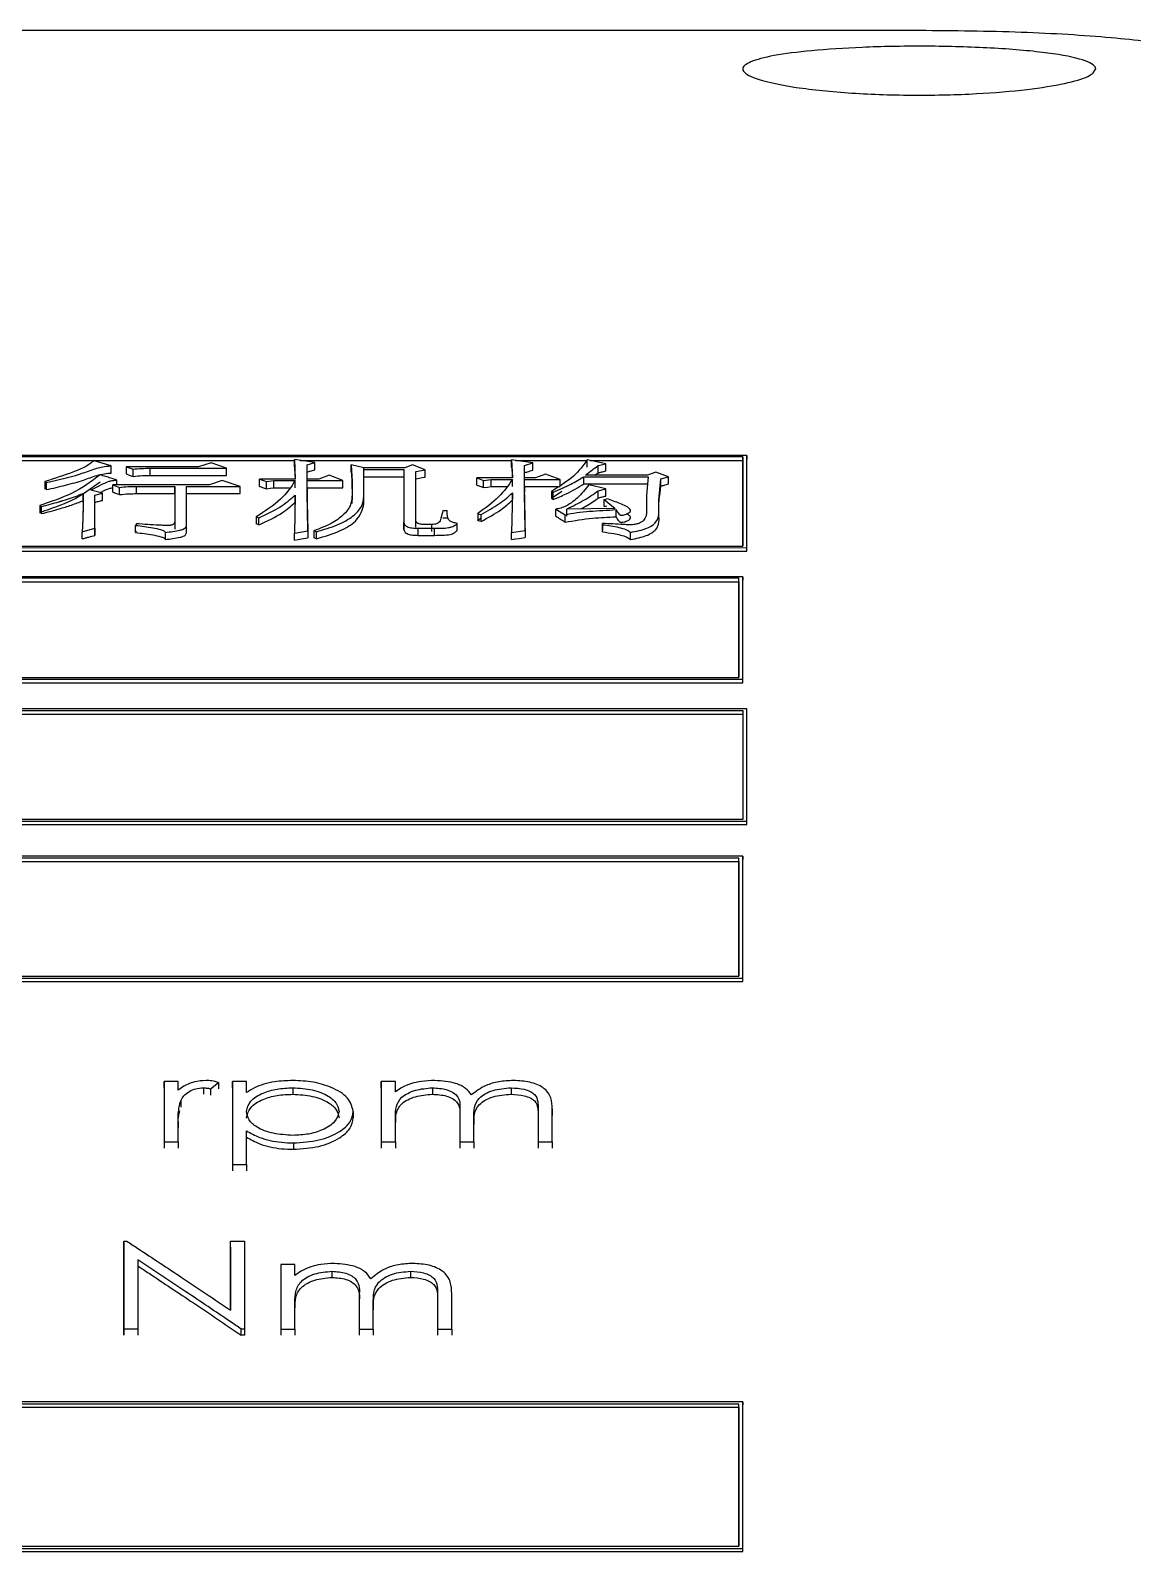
# Model space of a CAD drawing. Header units: millimetres. Extents: x 2028 to 4172, y 863 to 2379.
# Drawn here: x 2554.04 to 2568.09, y 2206.26 to 2225.65 of the extents above; entities that cross this region are included whole.
import ezdxf

# ---------------------------------------------------------------- set-up
doc = ezdxf.new("R2010")
doc.units = ezdxf.units.MM

msp = doc.modelspace()

# ---------------------------------------------------------------- linework, layer by layer
at = {"color": 7, "linetype": 'Continuous', "lineweight": 25}
for p, q in [((2565.375, 2225.653), (2528.375, 2225.655)), ((2563.176, 2220.237), (2541.193, 2220.237)), ((2563.126, 2220.219), (2541.243, 2220.22)), ((2557.409, 2220.184), (2557.42, 2219.935)), ((2557.669, 2220.146), (2557.409, 2220.184)), ((2557.409, 2220.092), (2557.409, 2220.184)), ((2563.126, 2220.219), (2563.126, 2220.173)), ((2563.176, 2220.237), (2563.176, 2220.189)), ((2563.176, 2219.015), (2563.176, 2220.189)), ((2551.958, 2220.173), (2557.409, 2220.173)), ((2555.072, 2220.104), (2554.856, 2220.169)), ((2555.072, 2220.012), (2555.072, 2220.104)), ((2555.267, 2220.093), (2555.267, 2220.001)), ((2555.267, 2220.093), (2555.354, 2220.062)), ((2556.187, 2220.093), (2555.267, 2220.093)), ((2555.354, 2219.97), (2555.354, 2220.062)), ((2555.57, 2219.982), (2555.57, 2220.074)), ((2555.57, 2220.074), (2556.544, 2220.074)), ((2556.349, 2220.142), (2556.187, 2220.093)), ((2556.544, 2220.074), (2556.349, 2220.142)), ((2556.544, 2219.982), (2556.544, 2220.074)), ((2557.483, 2220.173), (2560.178, 2220.173)), ((2557.571, 2220.119), (2557.669, 2220.146)), ((2557.571, 2219.935), (2557.571, 2220.119)), ((2557.571, 2220.119), (2557.571, 2220.119)), ((2557.571, 2219.935), (2557.571, 2220.027)), ((2557.669, 2220.054), (2557.669, 2220.146)), ((2558.134, 2220.116), (2558.145, 2219.904)), ((2558.296, 2220.077), (2558.134, 2220.116)), ((2558.134, 2220.023), (2558.134, 2220.116)), ((2558.815, 2220.077), (2558.296, 2220.077)), ((2558.296, 2219.985), (2558.296, 2220.077)), ((2558.296, 2219.716), (2558.296, 2220.058)), ((2558.296, 2220.058), (2558.804, 2220.058)), ((2558.296, 2219.966), (2558.296, 2220.058)), ((2558.804, 2220.058), (2558.804, 2219.386)), ((2558.804, 2220.058), (2558.804, 2219.966)), ((2558.913, 2220.119), (2558.815, 2220.077)), ((2559.075, 2220.054), (2558.913, 2220.119)), ((2558.956, 2220.031), (2559.075, 2220.054)), ((2558.956, 2219.414), (2558.956, 2220.031)), ((2558.956, 2220.029), (2558.956, 2220.031)), ((2559.075, 2219.962), (2559.075, 2220.054)), ((2560.178, 2220.18), (2560.189, 2219.95)), ((2560.449, 2220.142), (2560.178, 2220.18)), ((2560.178, 2220.088), (2560.178, 2220.18)), ((2560.229, 2220.173), (2561.135, 2220.173)), ((2560.341, 2220.108), (2560.449, 2220.142)), ((2560.341, 2219.95), (2560.341, 2220.108)), ((2560.341, 2220.107), (2560.341, 2220.108)), ((2560.341, 2219.95), (2560.341, 2220.016)), ((2560.449, 2220.05), (2560.449, 2220.142)), ((2560.611, 2219.997), (2560.481, 2219.95)), ((2560.795, 2219.931), (2560.611, 2219.997)), ((2561.379, 2220.131), (2561.141, 2220.18)), ((2561.141, 2220.088), (2561.141, 2220.18)), ((2561.175, 2220.173), (2563.126, 2220.173)), ((2561.239, 2219.985), (2561.282, 2220.016)), ((2561.282, 2220.108), (2561.379, 2220.131)), ((2561.282, 2220.016), (2561.282, 2220.108)), ((2561.379, 2220.039), (2561.379, 2220.131)), ((2562.017, 2220.024), (2561.909, 2219.985)), ((2562.179, 2219.966), (2562.017, 2220.024)), ((2554.229, 2219.904), (2554.229, 2219.812)), ((2554.229, 2219.904), (2554.25, 2219.892)), ((2554.25, 2219.801), (2554.229, 2219.812)), ((2554.25, 2219.801), (2554.25, 2219.892)), ((2555.094, 2219.861), (2555.181, 2219.83)), ((2556.327, 2219.861), (2555.094, 2219.861)), ((2555.094, 2219.77), (2555.094, 2219.861)), ((2555.148, 2219.861), (2555.148, 2219.923)), ((2555.181, 2219.738), (2555.181, 2219.83)), ((2555.397, 2219.842), (2555.884, 2219.842)), ((2555.397, 2219.75), (2555.397, 2219.842)), ((2555.57, 2219.982), (2556.544, 2219.982)), ((2555.884, 2219.842), (2555.884, 2219.39)), ((2555.884, 2219.75), (2555.884, 2219.842)), ((2556.035, 2219.842), (2556.717, 2219.842)), ((2556.035, 2219.35), (2556.035, 2219.842)), ((2556.035, 2219.75), (2556.035, 2219.842)), ((2556.49, 2219.919), (2556.327, 2219.861)), ((2556.717, 2219.842), (2556.49, 2219.919)), ((2556.717, 2219.75), (2556.717, 2219.842)), ((2556.966, 2219.935), (2557.052, 2219.904)), ((2557.42, 2219.935), (2556.966, 2219.935)), ((2556.966, 2219.843), (2556.966, 2219.935)), ((2557.052, 2219.904), (2557.149, 2219.916)), ((2557.052, 2219.812), (2557.052, 2219.904)), ((2557.149, 2219.916), (2557.42, 2219.916)), ((2557.149, 2219.824), (2557.149, 2219.916)), ((2557.149, 2219.824), (2557.347, 2219.824)), ((2557.42, 2219.824), (2557.42, 2219.916)), ((2557.723, 2219.935), (2557.571, 2219.935)), ((2557.571, 2219.843), (2557.571, 2219.935)), ((2557.571, 2219.916), (2558.026, 2219.916)), ((2557.571, 2219.824), (2557.571, 2219.916)), ((2557.571, 2219.824), (2558.026, 2219.824)), ((2557.582, 2219.277), (2557.571, 2219.797)), ((2557.853, 2219.985), (2557.723, 2219.935)), ((2558.026, 2219.916), (2557.853, 2219.985)), ((2558.026, 2219.824), (2558.026, 2219.916)), ((2558.145, 2219.904), (2558.145, 2219.716)), ((2558.145, 2219.812), (2558.145, 2219.904)), ((2558.145, 2219.812), (2558.145, 2219.671)), ((2558.296, 2219.966), (2558.804, 2219.966)), ((2558.296, 2219.625), (2558.296, 2219.966)), ((2558.804, 2219.966), (2558.804, 2219.295)), ((2558.956, 2219.323), (2558.956, 2219.939)), ((2559.735, 2219.95), (2559.821, 2219.919)), ((2560.189, 2219.95), (2559.735, 2219.95)), ((2559.735, 2219.858), (2559.735, 2219.95)), ((2559.821, 2219.919), (2559.919, 2219.931)), ((2559.821, 2219.828), (2559.821, 2219.919)), ((2559.919, 2219.931), (2560.189, 2219.931)), ((2559.919, 2219.839), (2559.919, 2219.931)), ((2559.919, 2219.839), (2560.116, 2219.839)), ((2560.189, 2219.839), (2560.189, 2219.931)), ((2560.481, 2219.95), (2560.341, 2219.95)), ((2560.341, 2219.858), (2560.341, 2219.95)), ((2560.341, 2219.931), (2560.795, 2219.931)), ((2560.341, 2219.839), (2560.341, 2219.931)), ((2560.341, 2219.839), (2560.795, 2219.839)), ((2560.351, 2219.281), (2560.341, 2219.814)), ((2560.795, 2219.855), (2560.795, 2219.931)), ((2561.098, 2219.966), (2561.92, 2219.966)), ((2561.098, 2219.874), (2561.098, 2219.966)), ((2561.098, 2219.874), (2561.92, 2219.874)), ((2561.909, 2219.985), (2561.119, 2219.985)), ((2561.379, 2219.81), (2561.163, 2219.861)), ((2561.282, 2219.787), (2561.379, 2219.81)), ((2561.379, 2219.719), (2561.379, 2219.81)), ((2562.082, 2219.939), (2562.179, 2219.966)), ((2562.082, 2219.847), (2562.082, 2219.939)), ((2562.179, 2219.874), (2562.179, 2219.966)), ((2554.716, 2219.66), (2554.716, 2219.752)), ((2554.964, 2219.756), (2554.813, 2219.795)), ((2554.867, 2219.732), (2554.964, 2219.756)), ((2554.867, 2219.309), (2554.867, 2219.732)), ((2554.867, 2219.218), (2554.867, 2219.641)), ((2554.964, 2219.664), (2554.964, 2219.756)), ((2555.397, 2219.75), (2555.884, 2219.75)), ((2555.884, 2219.75), (2555.884, 2219.299)), ((2556.035, 2219.259), (2556.035, 2219.75)), ((2556.035, 2219.75), (2556.717, 2219.75)), ((2557.42, 2219.732), (2557.409, 2219.248)), ((2557.42, 2219.641), (2557.42, 2219.732)), ((2558.145, 2219.625), (2558.145, 2219.716)), ((2558.296, 2219.625), (2558.296, 2219.716)), ((2560.189, 2219.76), (2560.178, 2219.256)), ((2560.189, 2219.668), (2560.189, 2219.76)), ((2560.708, 2219.767), (2560.687, 2219.779)), ((2560.687, 2219.779), (2560.687, 2219.687)), ((2560.818, 2219.776), (2560.687, 2219.687)), ((2560.708, 2219.676), (2560.687, 2219.687)), ((2560.708, 2219.676), (2560.708, 2219.767)), ((2561.282, 2219.695), (2561.282, 2219.787)), ((2561.357, 2219.677), (2561.39, 2219.685)), ((2561.357, 2219.677), (2561.498, 2219.562)), ((2561.357, 2219.585), (2561.357, 2219.677)), ((2554.164, 2219.598), (2554.186, 2219.586)), ((2554.164, 2219.598), (2554.164, 2219.507)), ((2554.186, 2219.495), (2554.164, 2219.507)), ((2554.186, 2219.495), (2554.186, 2219.586)), ((2556.922, 2219.454), (2556.955, 2219.442)), ((2556.922, 2219.454), (2556.922, 2219.363)), ((2556.955, 2219.351), (2556.955, 2219.442)), ((2559.302, 2219.534), (2559.356, 2219.534)), ((2559.302, 2219.443), (2559.356, 2219.443)), ((2559.789, 2219.437), (2559.745, 2219.403)), ((2559.746, 2219.494), (2559.789, 2219.486)), ((2559.746, 2219.494), (2559.746, 2219.403)), ((2559.789, 2219.395), (2559.789, 2219.486)), ((2560.741, 2219.463), (2560.741, 2219.554)), ((2560.741, 2219.554), (2560.86, 2219.478)), ((2560.86, 2219.387), (2560.86, 2219.478)), ((2561.498, 2219.562), (2560.881, 2219.554)), ((2560.881, 2219.463), (2560.881, 2219.554)), ((2561.357, 2219.585), (2561.39, 2219.593)), ((2561.509, 2219.455), (2561.509, 2219.546)), ((2554.705, 2219.265), (2554.867, 2219.309)), ((2554.705, 2219.174), (2554.705, 2219.265)), ((2554.867, 2219.309), (2554.867, 2219.218)), ((2555.397, 2219.366), (2555.386, 2219.346)), ((2555.386, 2219.255), (2555.386, 2219.346)), ((2555.386, 2219.255), (2555.397, 2219.275)), ((2555.765, 2219.165), (2555.765, 2219.256)), ((2555.884, 2219.39), (2555.884, 2219.299)), ((2556.035, 2219.259), (2556.035, 2219.35)), ((2556.955, 2219.351), (2556.922, 2219.363)), ((2557.409, 2219.248), (2557.582, 2219.277)), ((2557.409, 2219.157), (2557.409, 2219.248)), ((2557.582, 2219.277), (2557.582, 2219.186)), ((2557.658, 2219.277), (2557.658, 2219.186)), ((2557.69, 2219.265), (2557.658, 2219.277)), ((2557.69, 2219.174), (2557.69, 2219.265)), ((2558.804, 2219.295), (2558.804, 2219.386)), ((2558.988, 2219.309), (2559.194, 2219.309)), ((2558.988, 2219.218), (2558.988, 2219.309)), ((2558.988, 2219.218), (2559.194, 2219.218)), ((2559.161, 2219.358), (2559.064, 2219.358)), ((2559.161, 2219.267), (2559.161, 2219.358)), ((2559.194, 2219.218), (2559.194, 2219.309)), ((2559.486, 2219.279), (2559.486, 2219.37)), ((2559.789, 2219.395), (2559.746, 2219.403)), ((2560.178, 2219.256), (2560.351, 2219.281)), ((2560.178, 2219.165), (2560.178, 2219.256)), ((2560.351, 2219.281), (2560.351, 2219.19)), ((2561.336, 2219.354), (2561.336, 2219.37)), ((2561.336, 2219.37), (2561.336, 2219.279)), ((2561.336, 2219.262), (2561.336, 2219.354)), ((2561.336, 2219.262), (2561.336, 2219.279)), ((2561.693, 2219.165), (2561.693, 2219.256)), ((2541.193, 2219.062), (2563.176, 2219.061)), ((2541.243, 2219.081), (2563.126, 2219.08)), ((2557.69, 2219.174), (2557.658, 2219.186)), ((2563.176, 2219.015), (2563.176, 2219.061)), ((2541.193, 2219.016), (2563.176, 2219.015)), ((2563.126, 2218.691), (2541.143, 2218.691)), ((2563.076, 2218.671), (2541.193, 2218.672)), ((2563.076, 2218.626), (2563.076, 2218.671)), ((2563.126, 2218.691), (2563.126, 2218.645)), ((2563.126, 2217.34), (2563.126, 2218.645)), ((2541.193, 2218.627), (2563.076, 2218.626)), ((2541.143, 2217.385), (2563.126, 2217.385)), ((2541.143, 2217.341), (2563.126, 2217.34)), ((2541.193, 2217.406), (2563.076, 2217.406)), ((2563.126, 2217.34), (2563.126, 2217.385)), ((2563.176, 2217.006), (2541.193, 2217.006)), ((2541.243, 2216.985), (2563.126, 2216.984)), ((2541.243, 2216.941), (2563.126, 2216.94)), ((2563.126, 2216.984), (2563.126, 2216.94)), ((2563.176, 2216.961), (2563.176, 2217.006)), ((2563.176, 2215.531), (2563.176, 2216.961)), ((2541.193, 2215.575), (2563.176, 2215.574)), ((2541.193, 2215.531), (2563.176, 2215.531)), ((2563.126, 2215.597), (2541.243, 2215.597)), ((2563.176, 2215.531), (2563.176, 2215.574)), ((2563.126, 2215.128), (2541.143, 2215.129)), ((2563.076, 2215.105), (2541.193, 2215.105)), ((2541.193, 2215.063), (2563.076, 2215.062)), ((2563.076, 2215.062), (2563.076, 2215.105)), ((2563.126, 2215.128), (2563.126, 2215.085)), ((2563.126, 2213.531), (2563.126, 2215.085)), ((2541.193, 2213.598), (2563.076, 2213.598)), ((2541.143, 2213.573), (2563.126, 2213.573)), ((2541.143, 2213.532), (2563.126, 2213.531)), ((2563.126, 2213.531), (2563.126, 2213.573)), ((2555.748, 2212.256), (2555.748, 2211.487)), ((2555.748, 2212.175), (2555.748, 2212.256)), ((2555.928, 2212.256), (2555.748, 2212.256)), ((2555.928, 2212.144), (2555.928, 2212.256)), ((2556.342, 2212.162), (2556.44, 2212.243)), ((2556.44, 2212.243), (2556.44, 2212.162)), ((2556.62, 2212.256), (2556.62, 2211.199)), ((2556.62, 2212.175), (2556.62, 2212.256)), ((2556.799, 2212.256), (2556.62, 2212.256)), ((2556.799, 2212.115), (2556.799, 2212.256)), ((2558.517, 2212.256), (2558.517, 2211.487)), ((2558.517, 2212.175), (2558.517, 2212.256)), ((2558.697, 2212.256), (2558.517, 2212.256)), ((2558.697, 2212.124), (2558.697, 2212.256)), ((2555.748, 2212.174), (2555.748, 2211.406)), ((2556.25, 2212.176), (2556.25, 2212.095)), ((2556.342, 2212.162), (2556.342, 2212.081)), ((2556.62, 2212.174), (2556.62, 2211.119)), ((2557.388, 2212.176), (2557.388, 2212.095)), ((2558.517, 2212.174), (2558.517, 2211.406)), ((2559.17, 2212.176), (2559.17, 2212.094)), ((2560.171, 2212.176), (2560.171, 2212.095)), ((2555.96, 2212.012), (2555.96, 2211.93)), ((2558.158, 2211.876), (2558.158, 2211.795)), ((2559.517, 2211.88), (2559.517, 2211.487)), ((2559.517, 2211.88), (2559.517, 2211.799)), ((2560.517, 2211.906), (2560.517, 2211.487)), ((2560.517, 2211.906), (2560.517, 2211.825)), ((2560.697, 2211.487), (2560.697, 2211.906)), ((2560.697, 2211.906), (2560.697, 2211.825)), ((2555.928, 2211.487), (2555.928, 2211.748)), ((2555.928, 2211.748), (2555.928, 2211.667)), ((2558.697, 2211.487), (2558.697, 2211.813)), ((2558.697, 2211.813), (2558.697, 2211.732)), ((2559.697, 2211.487), (2559.697, 2211.788)), ((2559.697, 2211.788), (2559.697, 2211.708)), ((2560.517, 2211.825), (2560.517, 2211.406)), ((2555.748, 2211.487), (2555.748, 2211.407)), ((2555.748, 2211.487), (2555.928, 2211.487)), ((2555.928, 2211.487), (2555.928, 2211.407)), ((2556.799, 2211.199), (2556.799, 2211.628)), ((2557.396, 2211.474), (2557.396, 2211.393)), ((2558.517, 2211.487), (2558.517, 2211.407)), ((2558.517, 2211.487), (2558.697, 2211.487)), ((2558.697, 2211.487), (2558.697, 2211.407)), ((2559.517, 2211.487), (2559.517, 2211.407)), ((2559.517, 2211.487), (2559.697, 2211.487)), ((2559.697, 2211.487), (2559.697, 2211.407)), ((2560.517, 2211.487), (2560.517, 2211.407)), ((2560.517, 2211.487), (2560.697, 2211.487)), ((2560.697, 2211.487), (2560.697, 2211.407)), ((2556.62, 2211.199), (2556.62, 2211.119)), ((2556.62, 2211.199), (2556.799, 2211.199)), ((2556.799, 2211.199), (2556.799, 2211.119)), ((2555.235, 2209.101), (2555.235, 2210.222)), ((2555.235, 2210.222), (2555.235, 2210.143)), ((2555.235, 2210.222), (2555.273, 2210.222)), ((2555.235, 2210.143), (2555.235, 2209.023)), ((2556.594, 2209.342), (2556.594, 2210.222)), ((2556.594, 2210.222), (2556.774, 2210.222)), ((2556.594, 2210.143), (2556.594, 2210.222)), ((2556.594, 2210.143), (2556.594, 2209.342)), ((2556.774, 2210.222), (2556.774, 2209.101)), ((2555.415, 2209.984), (2555.415, 2209.101)), ((2557.235, 2209.923), (2557.235, 2209.101)), ((2557.235, 2209.923), (2557.235, 2209.845)), ((2557.415, 2209.923), (2557.235, 2209.923)), ((2557.415, 2209.782), (2557.415, 2209.923)), ((2557.235, 2209.844), (2557.235, 2209.023)), ((2557.888, 2209.837), (2557.888, 2209.759)), ((2558.889, 2209.837), (2558.889, 2209.759)), ((2558.235, 2209.521), (2558.235, 2209.101)), ((2558.235, 2209.521), (2558.235, 2209.443)), ((2559.235, 2209.549), (2559.235, 2209.101)), ((2559.235, 2209.549), (2559.235, 2209.471)), ((2559.415, 2209.101), (2559.415, 2209.548)), ((2559.415, 2209.47), (2559.415, 2209.548)), ((2557.415, 2209.101), (2557.415, 2209.449)), ((2557.415, 2209.449), (2557.415, 2209.371)), ((2558.415, 2209.101), (2558.415, 2209.423)), ((2558.415, 2209.423), (2558.415, 2209.345)), ((2559.235, 2209.47), (2559.235, 2209.023)), ((2555.235, 2209.023), (2555.235, 2209.101)), ((2555.415, 2209.101), (2555.235, 2209.101)), ((2555.415, 2209.101), (2555.415, 2209.023)), ((2556.733, 2209.023), (2556.733, 2209.101)), ((2556.774, 2209.101), (2556.733, 2209.101)), ((2556.774, 2209.023), (2556.733, 2209.023)), ((2556.774, 2209.101), (2556.774, 2209.023)), ((2557.235, 2209.101), (2557.235, 2209.023)), ((2557.235, 2209.101), (2557.415, 2209.101)), ((2557.415, 2209.101), (2557.415, 2209.023)), ((2558.235, 2209.101), (2558.235, 2209.023)), ((2558.235, 2209.101), (2558.415, 2209.101)), ((2558.415, 2209.101), (2558.415, 2209.023)), ((2559.235, 2209.101), (2559.235, 2209.023)), ((2559.235, 2209.101), (2559.415, 2209.101)), ((2559.415, 2209.101), (2559.415, 2209.023)), ((2563.126, 2208.173), (2540.993, 2208.173)), ((2563.126, 2208.173), (2563.126, 2208.134)), ((2563.076, 2208.143), (2541.043, 2208.144)), ((2541.043, 2208.105), (2563.076, 2208.105)), ((2563.076, 2208.105), (2563.076, 2208.143)), ((2563.126, 2206.264), (2563.126, 2208.134)), ((2540.993, 2206.302), (2563.126, 2206.302)), ((2540.993, 2206.265), (2563.126, 2206.264)), ((2541.043, 2206.332), (2563.076, 2206.332)), ((2563.126, 2206.264), (2563.126, 2206.302))]:
    msp.add_line(p, q, dxfattribs=at)
at = {"color": 7, "linetype": 'Continuous', "lineweight": 25, "flags": 128}
for points in [[(2557.052, 2219.812), (2557.101, 2219.818), (2557.149, 2219.824)], [(2558.956, 2219.939), (2559.001, 2219.948), (2559.038, 2219.955), (2559.075, 2219.962)], [(2559.821, 2219.828), (2559.87, 2219.833), (2559.919, 2219.839)], [(2557.409, 2219.157), (2557.456, 2219.165), (2557.502, 2219.173), (2557.582, 2219.186)], [(2560.178, 2219.165), (2560.226, 2219.172), (2560.273, 2219.179), (2560.351, 2219.19)]]:
    msp.add_lwpolyline(points, dxfattribs=at)
at = {"color": 7, "linetype": 'Continuous', "lineweight": 25}
for points, knots in [([(2569.375, 2225.163), (2569.338, 2225.218), (2569.265, 2225.328), (2568.694, 2225.464), (2567.827, 2225.569), (2566.68, 2225.64), (2565.814, 2225.649), (2565.375, 2225.653)], [0, 0, 0, 0, 0.184668, 0.369995, 0.565851, 0.779444, 1, 1, 1, 1]), ([(2567.625, 2225.163), (2567.604, 2225.131), (2567.563, 2225.067), (2567.241, 2224.975), (2566.752, 2224.896), (2566.093, 2224.841), (2565.312, 2224.822), (2564.499, 2224.849), (2563.787, 2224.921), (2563.302, 2225.023), (2563.14, 2225.109), (2563.114, 2225.185), (2563.196, 2225.257), (2563.506, 2225.338), (2563.998, 2225.402), (2564.656, 2225.444), (2565.437, 2225.459), (2566.25, 2225.438), (2566.962, 2225.382), (2567.445, 2225.297), (2567.613, 2225.218), (2567.623, 2225.173), (2567.625, 2225.163)], [0, 0, 0, 0, 0.0462762, 0.0927191, 0.1417154, 0.1951897, 0.2536855, 0.3152612, 0.376912, 0.4343703, 0.4858167, 0.5000047, 0.5462543, 0.592701, 0.6417985, 0.6951551, 0.753514, 0.8153974, 0.8768635, 0.9341609, 0.9857367, 1, 1, 1, 1]), ([(2563.126, 2219.08), (2563.126, 2219.202), (2563.126, 2219.445), (2563.126, 2219.826), (2563.126, 2220.079), (2563.126, 2220.219)], [0, 0, 0, 0, 0.309667, 0.619335, 1, 1, 1, 1]), ([(2563.176, 2219.061), (2563.176, 2219.183), (2563.176, 2219.426), (2563.176, 2219.82), (2563.176, 2220.085), (2563.176, 2220.237)], [0, 0, 0, 0, 0.300086, 0.600172, 1, 1, 1, 1]), ([(2554.856, 2220.169), (2554.821, 2220.143), (2554.751, 2220.089), (2554.533, 2220.001), (2554.351, 2219.943), (2554.229, 2219.904)], [0, 0, 0, 0, 0.244211, 0.494059, 1, 1, 1, 1]), ([(2554.25, 2219.892), (2554.395, 2219.925), (2554.612, 2219.974), (2554.835, 2220.056), (2554.969, 2220.098), (2555.051, 2220.103), (2555.072, 2220.104)], [0, 0, 0, 0, 0.501457, 0.748784, 0.936077, 1, 1, 1, 1]), ([(2554.25, 2219.801), (2554.332, 2219.819), (2554.494, 2219.857), (2554.714, 2219.917), (2554.86, 2219.974), (2554.979, 2220.006), (2555.044, 2220.01), (2555.072, 2220.012)], [0, 0, 0, 0, 0.285391, 0.571044, 0.802081, 0.914333, 1, 1, 1, 1]), ([(2555.267, 2220.001), (2555.28, 2219.996), (2555.3, 2219.989), (2555.329, 2219.979), (2555.346, 2219.973), (2555.354, 2219.97)], [0, 0, 0, 0, 0.428609, 0.714304, 1, 1, 1, 1]), ([(2555.354, 2220.062), (2555.389, 2220.066), (2555.46, 2220.073), (2555.533, 2220.073), (2555.57, 2220.074)], [0, 0, 0, 0, 0.498867, 1, 1, 1, 1]), ([(2557.409, 2220.092), (2557.411, 2220.064), (2557.415, 2220.012), (2557.417, 2219.96), (2557.418, 2219.935)], [0, 0, 0, 0, 0.53069, 1, 1, 1, 1]), ([(2557.571, 2220.027), (2557.585, 2220.031), (2557.608, 2220.037), (2557.64, 2220.046), (2557.659, 2220.051), (2557.669, 2220.054)], [0, 0, 0, 0, 0.420135, 0.710067, 1, 1, 1, 1]), ([(2558.134, 2220.023), (2558.136, 2219.997), (2558.14, 2219.948), (2558.144, 2219.878), (2558.144, 2219.834), (2558.145, 2219.812)], [0, 0, 0, 0, 0.384139, 0.692048, 1, 1, 1, 1]), ([(2560.178, 2220.088), (2560.181, 2220.06), (2560.185, 2220.014), (2560.187, 2219.968), (2560.187, 2219.95)], [0, 0, 0, 0, 0.616417, 1, 1, 1, 1]), ([(2560.341, 2220.016), (2560.354, 2220.02), (2560.378, 2220.028), (2560.414, 2220.039), (2560.437, 2220.046), (2560.449, 2220.05)], [0, 0, 0, 0, 0.362138, 0.681069, 1, 1, 1, 1]), ([(2561.141, 2220.18), (2561.091, 2220.11), (2560.99, 2219.969), (2560.788, 2219.843), (2560.687, 2219.779)], [0, 0, 0, 0, 0.496751, 1, 1, 1, 1]), ([(2561.119, 2219.985), (2561.147, 2220.007), (2561.199, 2220.049), (2561.255, 2220.089), (2561.282, 2220.108)], [0, 0, 0, 0, 0.532976, 1, 1, 1, 1]), ([(2561.282, 2220.016), (2561.296, 2220.019), (2561.319, 2220.025), (2561.352, 2220.032), (2561.37, 2220.037), (2561.379, 2220.039)], [0, 0, 0, 0, 0.4398816, 0.7199406, 1, 1, 1, 1]), ([(2563.126, 2220.173), (2563.126, 2220.063), (2563.126, 2219.843), (2563.126, 2219.48), (2563.126, 2219.221), (2563.126, 2219.08)], [0, 0, 0, 0, 0.312228, 0.624456, 1, 1, 1, 1]), ([(2554.932, 2219.989), (2554.824, 2219.907), (2554.628, 2219.758), (2554.307, 2219.647), (2554.164, 2219.598)], [0, 0, 0, 0, 0.553842, 1, 1, 1, 1]), ([(2554.932, 2219.897), (2554.824, 2219.815), (2554.628, 2219.667), (2554.307, 2219.556), (2554.164, 2219.507)], [0, 0, 0, 0, 0.553762, 1, 1, 1, 1]), ([(2554.813, 2219.795), (2554.846, 2219.812), (2554.9, 2219.839), (2554.975, 2219.878), (2555.033, 2219.904), (2555.095, 2219.919), (2555.13, 2219.922), (2555.148, 2219.923)], [0, 0, 0, 0, 0.3357419, 0.5532256, 0.7726409, 0.885172, 1, 1, 1, 1]), ([(2555.148, 2219.923), (2555.122, 2219.931), (2555.072, 2219.947), (2555, 2219.968), (2554.955, 2219.982), (2554.932, 2219.989)], [0, 0, 0, 0, 0.369991, 0.684996, 1, 1, 1, 1]), ([(2554.932, 2219.764), (2554.946, 2219.771), (2554.982, 2219.789), (2555.032, 2219.813), (2555.079, 2219.822), (2555.094, 2219.826)], [0, 0, 0, 0, 0.3081, 0.769592, 1, 1, 1, 1]), ([(2555.181, 2219.83), (2555.216, 2219.834), (2555.287, 2219.841), (2555.36, 2219.841), (2555.397, 2219.842)], [0, 0, 0, 0, 0.498867, 1, 1, 1, 1]), ([(2555.354, 2219.97), (2555.394, 2219.974), (2555.465, 2219.981), (2555.538, 2219.981), (2555.57, 2219.982)], [0, 0, 0, 0, 0.558823, 1, 1, 1, 1]), ([(2557.42, 2219.916), (2557.366, 2219.835), (2557.258, 2219.673), (2557.035, 2219.527), (2556.922, 2219.454)], [0, 0, 0, 0, 0.497121, 1, 1, 1, 1]), ([(2556.966, 2219.843), (2556.978, 2219.839), (2556.999, 2219.831), (2557.027, 2219.821), (2557.044, 2219.815), (2557.052, 2219.812)], [0, 0, 0, 0, 0.428612, 0.714306, 1, 1, 1, 1]), ([(2557.571, 2219.797), (2557.571, 2219.819), (2557.571, 2219.859), (2557.571, 2219.898), (2557.571, 2219.916)], [0, 0, 0, 0, 0.56, 1, 1, 1, 1]), ([(2557.571, 2219.751), (2557.571, 2219.787), (2557.571, 2219.857), (2557.571, 2219.896), (2557.571, 2219.916)], [0, 0, 0, 0, 0.510039, 1, 1, 1, 1]), ([(2557.571, 2219.824), (2557.571, 2219.803), (2557.571, 2219.761), (2557.571, 2219.754), (2557.571, 2219.751)], [0, 0, 0, 0, 0.489863, 1, 1, 1, 1]), ([(2559.735, 2219.858), (2559.747, 2219.854), (2559.768, 2219.847), (2559.797, 2219.836), (2559.813, 2219.831), (2559.821, 2219.828)], [0, 0, 0, 0, 0.428612, 0.714306, 1, 1, 1, 1]), ([(2560.189, 2219.931), (2560.137, 2219.856), (2560.032, 2219.705), (2559.841, 2219.565), (2559.745, 2219.494)], [0, 0, 0, 0, 0.497559, 1, 1, 1, 1]), ([(2560.341, 2219.814), (2560.341, 2219.836), (2560.341, 2219.875), (2560.341, 2219.914), (2560.341, 2219.931)], [0, 0, 0, 0, 0.56, 1, 1, 1, 1]), ([(2560.341, 2219.768), (2560.341, 2219.804), (2560.341, 2219.874), (2560.341, 2219.912), (2560.341, 2219.931)], [0, 0, 0, 0, 0.510364, 1, 1, 1, 1]), ([(2560.341, 2219.839), (2560.341, 2219.819), (2560.341, 2219.777), (2560.341, 2219.771), (2560.341, 2219.768)], [0, 0, 0, 0, 0.489538, 1, 1, 1, 1]), ([(2560.708, 2219.767), (2560.787, 2219.801), (2560.931, 2219.863), (2561.045, 2219.933), (2561.098, 2219.966)], [0, 0, 0, 0, 0.5414486, 1, 1, 1, 1]), ([(2560.708, 2219.676), (2560.764, 2219.699), (2560.866, 2219.741), (2560.992, 2219.809), (2561.062, 2219.852), (2561.098, 2219.874)], [0, 0, 0, 0, 0.3812522, 0.6899418, 1, 1, 1, 1]), ([(2561.163, 2219.861), (2561.117, 2219.805), (2561.035, 2219.707), (2560.906, 2219.601), (2560.789, 2219.559), (2560.751, 2219.555), (2560.741, 2219.554)], [0, 0, 0, 0, 0.494165, 0.869161, 0.966217, 1, 1, 1, 1]), ([(2561.92, 2219.966), (2561.906, 2219.838), (2561.886, 2219.663), (2561.907, 2219.464), (2561.845, 2219.391), (2561.79, 2219.366), (2561.735, 2219.353), (2561.669, 2219.352), (2561.537, 2219.36), (2561.425, 2219.365), (2561.336, 2219.37)], [0, 0, 0, 0, 0.489233, 0.672718, 0.735367, 0.76608, 0.796242, 0.828596, 0.864188, 1, 1, 1, 1]), ([(2561.693, 2219.256), (2561.767, 2219.271), (2561.878, 2219.292), (2561.979, 2219.345), (2562.063, 2219.433), (2562.043, 2219.639), (2562.067, 2219.819), (2562.082, 2219.939)], [0, 0, 0, 0, 0.132026, 0.196101, 0.258534, 0.505562, 1, 1, 1, 1]), ([(2561.693, 2219.165), (2561.765, 2219.179), (2561.907, 2219.206), (2562.073, 2219.322), (2562.038, 2219.546), (2562.065, 2219.728), (2562.082, 2219.847)], [0, 0, 0, 0, 0.127764, 0.249157, 0.505692, 1, 1, 1, 1]), ([(2562.082, 2219.847), (2562.096, 2219.851), (2562.119, 2219.857), (2562.151, 2219.866), (2562.17, 2219.871), (2562.179, 2219.874)], [0, 0, 0, 0, 0.4201352, 0.7100675, 1, 1, 1, 1]), ([(2554.186, 2219.586), (2554.261, 2219.606), (2554.339, 2219.626), (2554.416, 2219.649), (2554.425, 2219.651), (2554.434, 2219.654), (2554.443, 2219.657), (2554.452, 2219.659), (2554.477, 2219.667), (2554.571, 2219.695), (2554.651, 2219.727), (2554.716, 2219.752)], [0, 0, 0, 0, 0.400377, 0.412885, 0.425393, 0.450409, 0.462917, 0.475426, 0.500442, 0.600512, 1, 1, 1, 1]), ([(2554.186, 2219.495), (2554.261, 2219.514), (2554.392, 2219.549), (2554.571, 2219.604), (2554.667, 2219.641), (2554.716, 2219.66)], [0, 0, 0, 0, 0.400541, 0.699142, 1, 1, 1, 1]), ([(2554.716, 2219.752), (2554.716, 2219.735), (2554.716, 2219.715), (2554.716, 2219.694), (2554.716, 2219.688), (2554.716, 2219.681), (2554.716, 2219.675), (2554.716, 2219.666), (2554.716, 2219.657), (2554.716, 2219.649), (2554.716, 2219.642), (2554.716, 2219.636), (2554.716, 2219.629), (2554.716, 2219.621), (2554.716, 2219.61), (2554.716, 2219.597), (2554.716, 2219.58), (2554.716, 2219.562), (2554.715, 2219.545), (2554.715, 2219.532), (2554.715, 2219.519), (2554.715, 2219.502), (2554.714, 2219.484), (2554.714, 2219.467), (2554.713, 2219.454), (2554.713, 2219.441), (2554.713, 2219.428), (2554.712, 2219.41), (2554.711, 2219.392), (2554.71, 2219.375), (2554.71, 2219.362), (2554.709, 2219.349), (2554.709, 2219.338), (2554.708, 2219.329), (2554.708, 2219.322), (2554.707, 2219.316), (2554.707, 2219.307), (2554.707, 2219.298), (2554.706, 2219.289), (2554.706, 2219.282), (2554.705, 2219.274), (2554.705, 2219.268), (2554.705, 2219.265)], [0, 0, 0, 0, 0.10711, 0.120499, 0.133888, 0.147276, 0.160665, 0.174054, 0.200831, 0.21422, 0.227609, 0.240998, 0.254386, 0.267775, 0.294553, 0.32133, 0.348108, 0.401663, 0.42844, 0.455218, 0.481995, 0.508773, 0.562328, 0.589105, 0.615883, 0.64266, 0.669438, 0.696215, 0.74977, 0.776548, 0.803325, 0.830103, 0.85688, 0.870269, 0.883658, 0.897047, 0.910435, 0.937213, 0.950602, 0.96399, 0.977379, 1, 1, 1, 1]), ([(2554.716, 2219.634), (2554.716, 2219.638), (2554.716, 2219.644), (2554.716, 2219.655), (2554.716, 2219.663), (2554.716, 2219.667), (2554.716, 2219.668), (2554.716, 2219.669), (2554.716, 2219.671), (2554.716, 2219.652), (2554.715, 2219.524), (2554.713, 2219.44), (2554.711, 2219.391)], [0, 0, 0, 0, 0.01972, 0.0316378, 0.0435082, 0.0463825, 0.0492251, 0.0522948, 0.0558106, 0.08806, 0.4639019, 1, 1, 1, 1]), ([(2554.867, 2219.641), (2554.881, 2219.644), (2554.905, 2219.65), (2554.937, 2219.658), (2554.955, 2219.662), (2554.964, 2219.664)], [0, 0, 0, 0, 0.439881, 0.71994, 1, 1, 1, 1]), ([(2555.094, 2219.77), (2555.107, 2219.765), (2555.127, 2219.758), (2555.156, 2219.747), (2555.172, 2219.741), (2555.181, 2219.738)], [0, 0, 0, 0, 0.428611, 0.714305, 1, 1, 1, 1]), ([(2555.181, 2219.738), (2555.22, 2219.742), (2555.292, 2219.749), (2555.365, 2219.75), (2555.397, 2219.75)], [0, 0, 0, 0, 0.558823, 1, 1, 1, 1]), ([(2556.955, 2219.442), (2557.051, 2219.487), (2557.243, 2219.574), (2557.361, 2219.68), (2557.42, 2219.732)], [0, 0, 0, 0, 0.504453, 1, 1, 1, 1]), ([(2556.955, 2219.351), (2557.062, 2219.401), (2557.252, 2219.489), (2557.369, 2219.595), (2557.42, 2219.641)], [0, 0, 0, 0, 0.564212, 1, 1, 1, 1]), ([(2557.571, 2219.751), (2557.572, 2219.687), (2557.573, 2219.622), (2557.574, 2219.574), (2557.574, 2219.564), (2557.575, 2219.521), (2557.578, 2219.394), (2557.58, 2219.273), (2557.582, 2219.186)], [0, 0, 0, 0, 0.252264, 0.254266, 0.269843, 0.313981, 0.501513, 1, 1, 1, 1]), ([(2557.582, 2219.277), (2557.58, 2219.365), (2557.578, 2219.483), (2557.575, 2219.611), (2557.573, 2219.7), (2557.572, 2219.729), (2557.571, 2219.751)], [0, 0, 0, 0, 0.498567, 0.668599, 0.747849, 1, 1, 1, 1]), ([(2558.145, 2219.716), (2558.14, 2219.676), (2558.131, 2219.595), (2558.041, 2219.476), (2557.887, 2219.365), (2557.735, 2219.306), (2557.658, 2219.277)], [0, 0, 0, 0, 0.245487, 0.49251, 0.743419, 1, 1, 1, 1]), ([(2557.69, 2219.265), (2557.783, 2219.292), (2557.967, 2219.346), (2558.164, 2219.459), (2558.279, 2219.586), (2558.29, 2219.673), (2558.296, 2219.716)], [0, 0, 0, 0, 0.258234, 0.509748, 0.755949, 1, 1, 1, 1]), ([(2557.69, 2219.174), (2557.793, 2219.205), (2557.996, 2219.266), (2558.247, 2219.421), (2558.277, 2219.548), (2558.296, 2219.625)], [0, 0, 0, 0, 0.289468, 0.570368, 1, 1, 1, 1]), ([(2559.789, 2219.486), (2559.869, 2219.529), (2560.028, 2219.615), (2560.135, 2219.712), (2560.189, 2219.76)], [0, 0, 0, 0, 0.503094, 1, 1, 1, 1]), ([(2559.789, 2219.395), (2559.878, 2219.443), (2560.036, 2219.529), (2560.142, 2219.626), (2560.189, 2219.668)], [0, 0, 0, 0, 0.562949, 1, 1, 1, 1]), ([(2560.351, 2219.281), (2560.35, 2219.371), (2560.347, 2219.506), (2560.344, 2219.654), (2560.342, 2219.717), (2560.342, 2219.739), (2560.341, 2219.756), (2560.341, 2219.775), (2560.341, 2219.771), (2560.34, 2219.768)], [0, 0, 0, 0, 0.496744, 0.745118, 0.829845, 0.854799, 0.869312, 0.93209, 1, 1, 1, 1]), ([(2560.34, 2219.768), (2560.341, 2219.703), (2560.342, 2219.634), (2560.344, 2219.544), (2560.347, 2219.412), (2560.349, 2219.28), (2560.351, 2219.19)], [0, 0, 0, 0, 0.252176, 0.267142, 0.501453, 1, 1, 1, 1]), ([(2560.881, 2219.554), (2560.957, 2219.591), (2561.108, 2219.664), (2561.224, 2219.746), (2561.282, 2219.787)], [0, 0, 0, 0, 0.5023466, 1, 1, 1, 1]), ([(2561.06, 2219.556), (2561.082, 2219.567), (2561.167, 2219.611), (2561.232, 2219.659), (2561.282, 2219.695)], [0, 0, 0, 0, 0.250656, 1, 1, 1, 1]), ([(2561.282, 2219.695), (2561.296, 2219.699), (2561.319, 2219.704), (2561.352, 2219.712), (2561.37, 2219.717), (2561.379, 2219.719)], [0, 0, 0, 0, 0.439858, 0.719929, 1, 1, 1, 1]), ([(2561.509, 2219.546), (2561.517, 2219.532), (2561.53, 2219.511), (2561.546, 2219.487), (2561.562, 2219.479), (2561.569, 2219.477), (2561.574, 2219.475), (2561.58, 2219.475), (2561.588, 2219.475), (2561.604, 2219.477), (2561.625, 2219.483), (2561.654, 2219.493), (2561.68, 2219.509), (2561.696, 2219.53), (2561.688, 2219.552), (2561.667, 2219.573), (2561.622, 2219.597), (2561.533, 2219.636), (2561.447, 2219.665), (2561.39, 2219.685)], [0, 0, 0, 0, 0.12083, 0.185578, 0.200463, 0.207293, 0.213836, 0.220353, 0.227161, 0.24221, 0.277123, 0.31159, 0.371541, 0.433275, 0.493638, 0.554959, 0.617623, 0.744187, 1, 1, 1, 1]), ([(2559.064, 2219.358), (2559.046, 2219.358), (2559.02, 2219.359), (2558.991, 2219.367), (2558.971, 2219.378), (2558.958, 2219.394), (2558.956, 2219.408), (2558.956, 2219.414)], [0, 0, 0, 0, 0.263272, 0.391385, 0.516554, 0.759179, 1, 1, 1, 1]), ([(2559.302, 2219.534), (2559.293, 2219.502), (2559.279, 2219.45), (2559.267, 2219.389), (2559.223, 2219.365), (2559.194, 2219.359), (2559.173, 2219.358), (2559.161, 2219.358)], [0, 0, 0, 0, 0.493872, 0.802594, 0.866234, 0.93227, 1, 1, 1, 1]), ([(2559.486, 2219.37), (2559.468, 2219.374), (2559.433, 2219.381), (2559.393, 2219.399), (2559.372, 2219.421), (2559.358, 2219.466), (2559.357, 2219.504), (2559.356, 2219.534)], [0, 0, 0, 0, 0.131971, 0.260261, 0.384427, 0.507933, 1, 1, 1, 1]), ([(2560.741, 2219.463), (2560.761, 2219.45), (2560.8, 2219.425), (2560.84, 2219.4), (2560.86, 2219.387)], [0, 0, 0, 0, 0.4999998, 1, 1, 1, 1]), ([(2560.86, 2219.478), (2560.908, 2219.49), (2561.006, 2219.512), (2561.229, 2219.53), (2561.397, 2219.54), (2561.509, 2219.546)], [0, 0, 0, 0, 0.2461025, 0.4965719, 1, 1, 1, 1]), ([(2560.86, 2219.387), (2560.976, 2219.406), (2561.185, 2219.441), (2561.409, 2219.45), (2561.509, 2219.455)], [0, 0, 0, 0, 0.555157, 1, 1, 1, 1]), ([(2561.509, 2219.455), (2561.517, 2219.439), (2561.528, 2219.419), (2561.547, 2219.397), (2561.558, 2219.389), (2561.566, 2219.386), (2561.575, 2219.384), (2561.586, 2219.384), (2561.604, 2219.386), (2561.636, 2219.395), (2561.674, 2219.411), (2561.696, 2219.435), (2561.688, 2219.461), (2561.672, 2219.48), (2561.651, 2219.489), (2561.646, 2219.491)], [0, 0, 0, 0, 0.228789, 0.293472, 0.325017, 0.349064, 0.365366, 0.381722, 0.40697, 0.473331, 0.60469, 0.720341, 0.824657, 0.962766, 1, 1, 1, 1]), ([(2554.705, 2219.174), (2554.719, 2219.177), (2554.747, 2219.185), (2554.801, 2219.2), (2554.841, 2219.211), (2554.867, 2219.218)], [0, 0, 0, 0, 0.2594101, 0.5188202, 1, 1, 1, 1]), ([(2555.386, 2219.346), (2555.46, 2219.337), (2555.571, 2219.324), (2555.69, 2219.298), (2555.74, 2219.281), (2555.759, 2219.267), (2555.763, 2219.26), (2555.765, 2219.256)], [0, 0, 0, 0, 0.508815, 0.759272, 0.881746, 0.941306, 1, 1, 1, 1]), ([(2555.386, 2219.255), (2555.461, 2219.246), (2555.573, 2219.233), (2555.691, 2219.207), (2555.75, 2219.186), (2555.76, 2219.172), (2555.765, 2219.165)], [0, 0, 0, 0, 0.510108, 0.771684, 0.888142, 1, 1, 1, 1]), ([(2555.884, 2219.39), (2555.883, 2219.381), (2555.883, 2219.369), (2555.866, 2219.357), (2555.854, 2219.352), (2555.84, 2219.348), (2555.819, 2219.344), (2555.788, 2219.343), (2555.741, 2219.345), (2555.61, 2219.351), (2555.492, 2219.359), (2555.397, 2219.366)], [0, 0, 0, 0, 0.115473, 0.14517, 0.175331, 0.205787, 0.236431, 0.299107, 0.364431, 0.490851, 1, 1, 1, 1]), ([(2555.765, 2219.256), (2555.829, 2219.264), (2555.909, 2219.273), (2555.992, 2219.296), (2556.029, 2219.317), (2556.033, 2219.337), (2556.035, 2219.35)], [0, 0, 0, 0, 0.515726, 0.641569, 0.763682, 1, 1, 1, 1]), ([(2555.765, 2219.165), (2555.829, 2219.173), (2555.91, 2219.182), (2555.994, 2219.205), (2556.03, 2219.227), (2556.033, 2219.246), (2556.035, 2219.259)], [0, 0, 0, 0, 0.5165724, 0.6477138, 0.7747847, 1, 1, 1, 1]), ([(2558.804, 2219.386), (2558.806, 2219.376), (2558.808, 2219.361), (2558.825, 2219.342), (2558.845, 2219.33), (2558.875, 2219.319), (2558.923, 2219.311), (2558.962, 2219.31), (2558.988, 2219.309)], [0, 0, 0, 0, 0.238558, 0.359397, 0.482171, 0.608306, 0.737736, 1, 1, 1, 1]), ([(2558.804, 2219.295), (2558.806, 2219.284), (2558.809, 2219.261), (2558.851, 2219.233), (2558.92, 2219.22), (2558.965, 2219.219), (2558.988, 2219.218)], [0, 0, 0, 0, 0.268078, 0.541055, 0.767668, 1, 1, 1, 1]), ([(2559.194, 2219.309), (2559.257, 2219.308), (2559.335, 2219.307), (2559.415, 2219.325), (2559.454, 2219.344), (2559.473, 2219.359), (2559.486, 2219.37)], [0, 0, 0, 0, 0.514198, 0.639, 0.761004, 1, 1, 1, 1]), ([(2559.194, 2219.218), (2559.228, 2219.219), (2559.295, 2219.22), (2559.393, 2219.224), (2559.452, 2219.251), (2559.475, 2219.27), (2559.486, 2219.279)], [0, 0, 0, 0, 0.2895179, 0.5749505, 0.7896564, 1, 1, 1, 1]), ([(2561.336, 2219.354), (2561.408, 2219.344), (2561.514, 2219.33), (2561.621, 2219.299), (2561.671, 2219.276), (2561.685, 2219.263), (2561.693, 2219.256)], [0, 0, 0, 0, 0.509381, 0.758484, 0.880594, 1, 1, 1, 1]), ([(2561.336, 2219.262), (2561.385, 2219.256), (2561.465, 2219.245), (2561.568, 2219.224), (2561.647, 2219.2), (2561.678, 2219.177), (2561.693, 2219.165)], [0, 0, 0, 0, 0.3480027, 0.5708413, 0.789242, 1, 1, 1, 1]), ([(2563.076, 2217.406), (2563.076, 2217.54), (2563.076, 2217.809), (2563.076, 2218.232), (2563.076, 2218.515), (2563.076, 2218.671)], [0, 0, 0, 0, 0.309667, 0.619335, 1, 1, 1, 1]), ([(2563.126, 2217.385), (2563.126, 2217.519), (2563.126, 2217.789), (2563.126, 2218.226), (2563.126, 2218.522), (2563.126, 2218.691)], [0, 0, 0, 0, 0.3000859, 0.6001718, 1, 1, 1, 1]), ([(2563.076, 2218.626), (2563.076, 2218.524), (2563.076, 2218.32), (2563.076, 2217.917), (2563.076, 2217.607), (2563.076, 2217.406)], [0, 0, 0, 0, 0.2589568, 0.5179136, 1, 1, 1, 1]), ([(2563.126, 2216.984), (2563.126, 2216.845), (2563.126, 2216.566), (2563.126, 2216.105), (2563.126, 2215.778), (2563.126, 2215.597)], [0, 0, 0, 0, 0.309667, 0.619335, 1, 1, 1, 1]), ([(2563.126, 2216.94), (2563.126, 2216.828), (2563.126, 2216.603), (2563.126, 2216.159), (2563.126, 2215.819), (2563.126, 2215.597)], [0, 0, 0, 0, 0.257946, 0.515892, 1, 1, 1, 1]), ([(2563.176, 2215.574), (2563.176, 2215.721), (2563.176, 2216.016), (2563.176, 2216.494), (2563.176, 2216.82), (2563.176, 2217.006)], [0, 0, 0, 0, 0.300086, 0.600172, 1, 1, 1, 1]), ([(2563.076, 2213.598), (2563.076, 2213.757), (2563.076, 2214.075), (2563.076, 2214.579), (2563.076, 2214.918), (2563.076, 2215.105)], [0, 0, 0, 0, 0.309667, 0.619335, 1, 1, 1, 1]), ([(2563.076, 2215.062), (2563.076, 2214.94), (2563.076, 2214.695), (2563.076, 2214.21), (2563.076, 2213.84), (2563.076, 2213.598)], [0, 0, 0, 0, 0.257086, 0.514172, 1, 1, 1, 1]), ([(2563.126, 2213.573), (2563.126, 2213.732), (2563.126, 2214.051), (2563.126, 2214.571), (2563.126, 2214.926), (2563.126, 2215.128)], [0, 0, 0, 0, 0.300086, 0.600172, 1, 1, 1, 1]), ([(2556.284, 2212.269), (2556.233, 2212.266), (2556.151, 2212.26), (2556.052, 2212.225), (2555.983, 2212.187), (2555.946, 2212.158), (2555.928, 2212.144)], [0, 0, 0, 0, 0.347887, 0.569141, 0.786135, 1, 1, 1, 1]), ([(2556.44, 2212.243), (2556.413, 2212.251), (2556.363, 2212.266), (2556.309, 2212.268), (2556.284, 2212.269)], [0, 0, 0, 0, 0.556713, 1, 1, 1, 1]), ([(2557.39, 2212.269), (2557.312, 2212.266), (2557.184, 2212.262), (2557.018, 2212.225), (2556.896, 2212.177), (2556.831, 2212.136), (2556.799, 2212.115)], [0, 0, 0, 0, 0.346738, 0.568767, 0.786522, 1, 1, 1, 1]), ([(2558.158, 2211.876), (2558.144, 2211.935), (2558.114, 2212.056), (2557.9, 2212.181), (2557.652, 2212.258), (2557.478, 2212.266), (2557.39, 2212.269)], [0, 0, 0, 0, 0.26655, 0.543447, 0.769376, 1, 1, 1, 1]), ([(2559.201, 2212.269), (2559.142, 2212.267), (2559.038, 2212.264), (2558.942, 2212.241), (2558.9, 2212.231)], [0, 0, 0, 0, 0.562438, 1, 1, 1, 1]), ([(2559.666, 2212.085), (2559.645, 2212.114), (2559.601, 2212.173), (2559.441, 2212.252), (2559.293, 2212.263), (2559.201, 2212.269)], [0, 0, 0, 0, 0.269907, 0.5479671, 1, 1, 1, 1]), ([(2560.202, 2212.269), (2560.139, 2212.266), (2560.015, 2212.26), (2559.816, 2212.201), (2559.722, 2212.129), (2559.666, 2212.085)], [0, 0, 0, 0, 0.288581, 0.57183, 1, 1, 1, 1]), ([(2560.697, 2211.906), (2560.695, 2211.954), (2560.693, 2212.049), (2560.603, 2212.18), (2560.413, 2212.258), (2560.273, 2212.265), (2560.202, 2212.269)], [0, 0, 0, 0, 0.270601, 0.5427954, 0.7675493, 1, 1, 1, 1]), ([(2555.96, 2212.012), (2555.972, 2212.033), (2555.997, 2212.077), (2556.063, 2212.13), (2556.151, 2212.168), (2556.217, 2212.173), (2556.25, 2212.176)], [0, 0, 0, 0, 0.27091, 0.546501, 0.770523, 1, 1, 1, 1]), ([(2556.25, 2212.176), (2556.268, 2212.175), (2556.3, 2212.173), (2556.329, 2212.166), (2556.342, 2212.162)], [0, 0, 0, 0, 0.5616049, 1, 1, 1, 1]), ([(2556.799, 2211.872), (2556.809, 2211.918), (2556.83, 2212.011), (2556.993, 2212.11), (2557.186, 2212.168), (2557.321, 2212.173), (2557.388, 2212.176)], [0, 0, 0, 0, 0.2666955, 0.5431546, 0.7692356, 1, 1, 1, 1]), ([(2556.799, 2211.791), (2556.809, 2211.837), (2556.83, 2211.93), (2556.993, 2212.029), (2557.186, 2212.086), (2557.321, 2212.091), (2557.388, 2212.094)], [0, 0, 0, 0, 0.2665257, 0.5429465, 0.7691038, 1, 1, 1, 1]), ([(2557.388, 2212.176), (2557.474, 2212.171), (2557.642, 2212.161), (2557.837, 2212.083), (2557.956, 2211.982), (2557.971, 2211.91), (2557.979, 2211.875)], [0, 0, 0, 0, 0.292093, 0.575319, 0.790291, 1, 1, 1, 1]), ([(2557.388, 2212.094), (2557.474, 2212.089), (2557.642, 2212.079), (2557.837, 2212.001), (2557.956, 2211.901), (2557.971, 2211.829), (2557.979, 2211.794)], [0, 0, 0, 0, 0.292251, 0.575528, 0.79043, 1, 1, 1, 1]), ([(2558.9, 2212.231), (2558.857, 2212.214), (2558.78, 2212.183), (2558.722, 2212.142), (2558.697, 2212.124)], [0, 0, 0, 0, 0.564241, 1, 1, 1, 1]), ([(2558.697, 2211.813), (2558.698, 2211.854), (2558.701, 2211.937), (2558.753, 2212.042), (2558.852, 2212.108), (2558.978, 2212.16), (2559.094, 2212.17), (2559.17, 2212.176)], [0, 0, 0, 0, 0.241249, 0.48337, 0.613317, 0.746555, 1, 1, 1, 1]), ([(2558.697, 2211.732), (2558.698, 2211.773), (2558.701, 2211.856), (2558.753, 2211.961), (2558.852, 2212.026), (2558.978, 2212.079), (2559.094, 2212.088), (2559.17, 2212.094)], [0, 0, 0, 0, 0.241122, 0.483147, 0.613095, 0.74638, 1, 1, 1, 1]), ([(2559.17, 2212.176), (2559.231, 2212.172), (2559.324, 2212.166), (2559.426, 2212.124), (2559.529, 2212.038), (2559.522, 2211.95), (2559.517, 2211.88)], [0, 0, 0, 0, 0.254782, 0.388255, 0.517328, 1, 1, 1, 1]), ([(2559.17, 2212.094), (2559.231, 2212.09), (2559.324, 2212.084), (2559.426, 2212.042), (2559.529, 2211.956), (2559.522, 2211.868), (2559.517, 2211.799)], [0, 0, 0, 0, 0.254971, 0.388493, 0.517558, 1, 1, 1, 1]), ([(2559.697, 2211.788), (2559.696, 2211.88), (2559.696, 2211.995), (2559.839, 2212.103), (2559.97, 2212.16), (2560.091, 2212.17), (2560.171, 2212.176)], [0, 0, 0, 0, 0.482183, 0.612123, 0.745589, 1, 1, 1, 1]), ([(2559.697, 2211.707), (2559.696, 2211.798), (2559.696, 2211.914), (2559.839, 2212.021), (2559.97, 2212.078), (2560.091, 2212.088), (2560.171, 2212.094)], [0, 0, 0, 0, 0.481957, 0.611894, 0.745406, 1, 1, 1, 1]), ([(2560.171, 2212.176), (2560.229, 2212.173), (2560.317, 2212.168), (2560.416, 2212.131), (2560.491, 2212.081), (2560.515, 2212), (2560.517, 2211.937), (2560.517, 2211.906)], [0, 0, 0, 0, 0.254489, 0.388144, 0.517737, 0.758825, 1, 1, 1, 1]), ([(2560.171, 2212.094), (2560.229, 2212.091), (2560.317, 2212.086), (2560.416, 2212.05), (2560.491, 2211.999), (2560.515, 2211.918), (2560.517, 2211.856), (2560.517, 2211.825)], [0, 0, 0, 0, 0.254672, 0.38838, 0.517972, 0.758953, 1, 1, 1, 1]), ([(2555.928, 2211.748), (2555.927, 2211.782), (2555.927, 2211.871), (2555.947, 2211.958), (2555.96, 2212.012)], [0, 0, 0, 0, 0.385324, 1, 1, 1, 1]), ([(2555.928, 2211.718), (2555.928, 2211.753), (2555.929, 2211.808), (2555.943, 2211.862), (2555.948, 2211.881)], [0, 0, 0, 0, 0.648237, 1, 1, 1, 1]), ([(2557.391, 2211.569), (2557.306, 2211.575), (2557.138, 2211.585), (2556.937, 2211.661), (2556.817, 2211.764), (2556.805, 2211.837), (2556.799, 2211.872)], [0, 0, 0, 0, 0.29205, 0.575873, 0.790375, 1, 1, 1, 1]), ([(2557.979, 2211.875), (2557.966, 2211.83), (2557.941, 2211.738), (2557.782, 2211.638), (2557.591, 2211.579), (2557.458, 2211.573), (2557.391, 2211.569)], [0, 0, 0, 0, 0.266814, 0.543252, 0.769388, 1, 1, 1, 1]), ([(2557.396, 2211.474), (2557.507, 2211.48), (2557.728, 2211.494), (2557.978, 2211.602), (2558.135, 2211.735), (2558.151, 2211.829), (2558.158, 2211.876)], [0, 0, 0, 0, 0.292071, 0.575308, 0.790142, 1, 1, 1, 1]), ([(2557.396, 2211.393), (2557.507, 2211.399), (2557.728, 2211.413), (2557.977, 2211.521), (2558.135, 2211.654), (2558.151, 2211.748), (2558.158, 2211.795)], [0, 0, 0, 0, 0.292232, 0.575516, 0.79028, 1, 1, 1, 1]), ([(2556.799, 2211.628), (2556.853, 2211.598), (2556.943, 2211.547), (2557.1, 2211.502), (2557.245, 2211.478), (2557.345, 2211.475), (2557.396, 2211.474)], [0, 0, 0, 0, 0.332189, 0.552163, 0.775308, 1, 1, 1, 1]), ([(2556.799, 2211.547), (2556.853, 2211.517), (2556.943, 2211.466), (2557.1, 2211.421), (2557.245, 2211.397), (2557.345, 2211.394), (2557.396, 2211.393)], [0, 0, 0, 0, 0.332096, 0.552068, 0.775251, 1, 1, 1, 1]), ([(2555.273, 2210.222), (2555.32, 2210.191), (2555.556, 2210.036), (2555.996, 2209.744), (2556.389, 2209.48), (2556.594, 2209.342)], [0, 0, 0, 0, 0.107009, 0.535045, 1, 1, 1, 1]), ([(2556.733, 2209.101), (2556.686, 2209.132), (2556.45, 2209.292), (2556.011, 2209.588), (2555.619, 2209.848), (2555.415, 2209.984)], [0, 0, 0, 0, 0.107249, 0.536248, 1, 1, 1, 1]), ([(2557.919, 2209.937), (2557.86, 2209.935), (2557.756, 2209.931), (2557.66, 2209.907), (2557.618, 2209.896)], [0, 0, 0, 0, 0.562438, 1, 1, 1, 1]), ([(2558.384, 2209.741), (2558.363, 2209.772), (2558.319, 2209.834), (2558.159, 2209.918), (2558.01, 2209.93), (2557.919, 2209.937)], [0, 0, 0, 0, 0.269907, 0.547967, 1, 1, 1, 1]), ([(2558.92, 2209.937), (2558.857, 2209.934), (2558.733, 2209.927), (2558.533, 2209.865), (2558.44, 2209.787), (2558.384, 2209.741)], [0, 0, 0, 0, 0.288581, 0.57183, 1, 1, 1, 1]), ([(2559.415, 2209.548), (2559.413, 2209.599), (2559.411, 2209.702), (2559.321, 2209.841), (2559.131, 2209.925), (2558.991, 2209.933), (2558.92, 2209.937)], [0, 0, 0, 0, 0.270601, 0.542795, 0.767549, 1, 1, 1, 1]), ([(2555.415, 2209.905), (2555.462, 2209.874), (2555.698, 2209.718), (2556.137, 2209.425), (2556.529, 2209.16), (2556.733, 2209.023)], [0, 0, 0, 0, 0.107324, 0.536623, 1, 1, 1, 1]), ([(2557.618, 2209.896), (2557.574, 2209.878), (2557.498, 2209.845), (2557.44, 2209.801), (2557.415, 2209.782)], [0, 0, 0, 0, 0.564241, 1, 1, 1, 1]), ([(2557.415, 2209.449), (2557.416, 2209.493), (2557.419, 2209.582), (2557.471, 2209.694), (2557.57, 2209.765), (2557.696, 2209.821), (2557.812, 2209.831), (2557.888, 2209.837)], [0, 0, 0, 0, 0.241252, 0.483375, 0.613284, 0.746483, 1, 1, 1, 1]), ([(2557.415, 2209.371), (2557.416, 2209.415), (2557.419, 2209.504), (2557.471, 2209.616), (2557.57, 2209.686), (2557.696, 2209.742), (2557.812, 2209.752), (2557.888, 2209.759)], [0, 0, 0, 0, 0.241124, 0.483152, 0.613062, 0.746307, 1, 1, 1, 1]), ([(2557.888, 2209.837), (2557.949, 2209.833), (2558.042, 2209.827), (2558.144, 2209.781), (2558.247, 2209.69), (2558.24, 2209.595), (2558.235, 2209.521)], [0, 0, 0, 0, 0.254867, 0.388287, 0.517309, 1, 1, 1, 1]), ([(2557.888, 2209.759), (2557.949, 2209.755), (2558.042, 2209.748), (2558.144, 2209.703), (2558.247, 2209.611), (2558.24, 2209.517), (2558.235, 2209.443)], [0, 0, 0, 0, 0.2550625, 0.3885336, 0.5175512, 1, 1, 1, 1]), ([(2558.415, 2209.423), (2558.414, 2209.52), (2558.414, 2209.644), (2558.557, 2209.759), (2558.687, 2209.82), (2558.809, 2209.831), (2558.889, 2209.837)], [0, 0, 0, 0, 0.482188, 0.612091, 0.745518, 1, 1, 1, 1]), ([(2558.415, 2209.344), (2558.414, 2209.442), (2558.414, 2209.566), (2558.557, 2209.68), (2558.687, 2209.741), (2558.809, 2209.752), (2558.889, 2209.759)], [0, 0, 0, 0, 0.481962, 0.611863, 0.745335, 1, 1, 1, 1]), ([(2558.889, 2209.837), (2558.947, 2209.834), (2559.035, 2209.829), (2559.134, 2209.79), (2559.209, 2209.736), (2559.233, 2209.649), (2559.235, 2209.582), (2559.235, 2209.549)], [0, 0, 0, 0, 0.254576, 0.388176, 0.517715, 0.758814, 1, 1, 1, 1]), ([(2558.889, 2209.759), (2558.947, 2209.755), (2559.035, 2209.75), (2559.134, 2209.711), (2559.209, 2209.657), (2559.233, 2209.57), (2559.235, 2209.504), (2559.235, 2209.47)], [0, 0, 0, 0, 0.254766, 0.388422, 0.517965, 0.75895, 1, 1, 1, 1]), ([(2563.126, 2206.302), (2563.126, 2206.492), (2563.126, 2206.873), (2563.126, 2207.498), (2563.126, 2207.927), (2563.126, 2208.173)], [0, 0, 0, 0, 0.300082, 0.600163, 1, 1, 1, 1]), ([(2563.076, 2206.332), (2563.076, 2206.522), (2563.076, 2206.903), (2563.076, 2207.508), (2563.076, 2207.918), (2563.076, 2208.143)], [0, 0, 0, 0, 0.3099213, 0.6198426, 1, 1, 1, 1]), ([(2563.076, 2208.105), (2563.076, 2207.957), (2563.076, 2207.66), (2563.076, 2207.072), (2563.076, 2206.626), (2563.076, 2206.332)], [0, 0, 0, 0, 0.2552222, 0.5104444, 1, 1, 1, 1])]:
    msp.add_open_spline(points, degree=3, knots=knots, dxfattribs=at)

doc.saveas('drawing.dxf')
